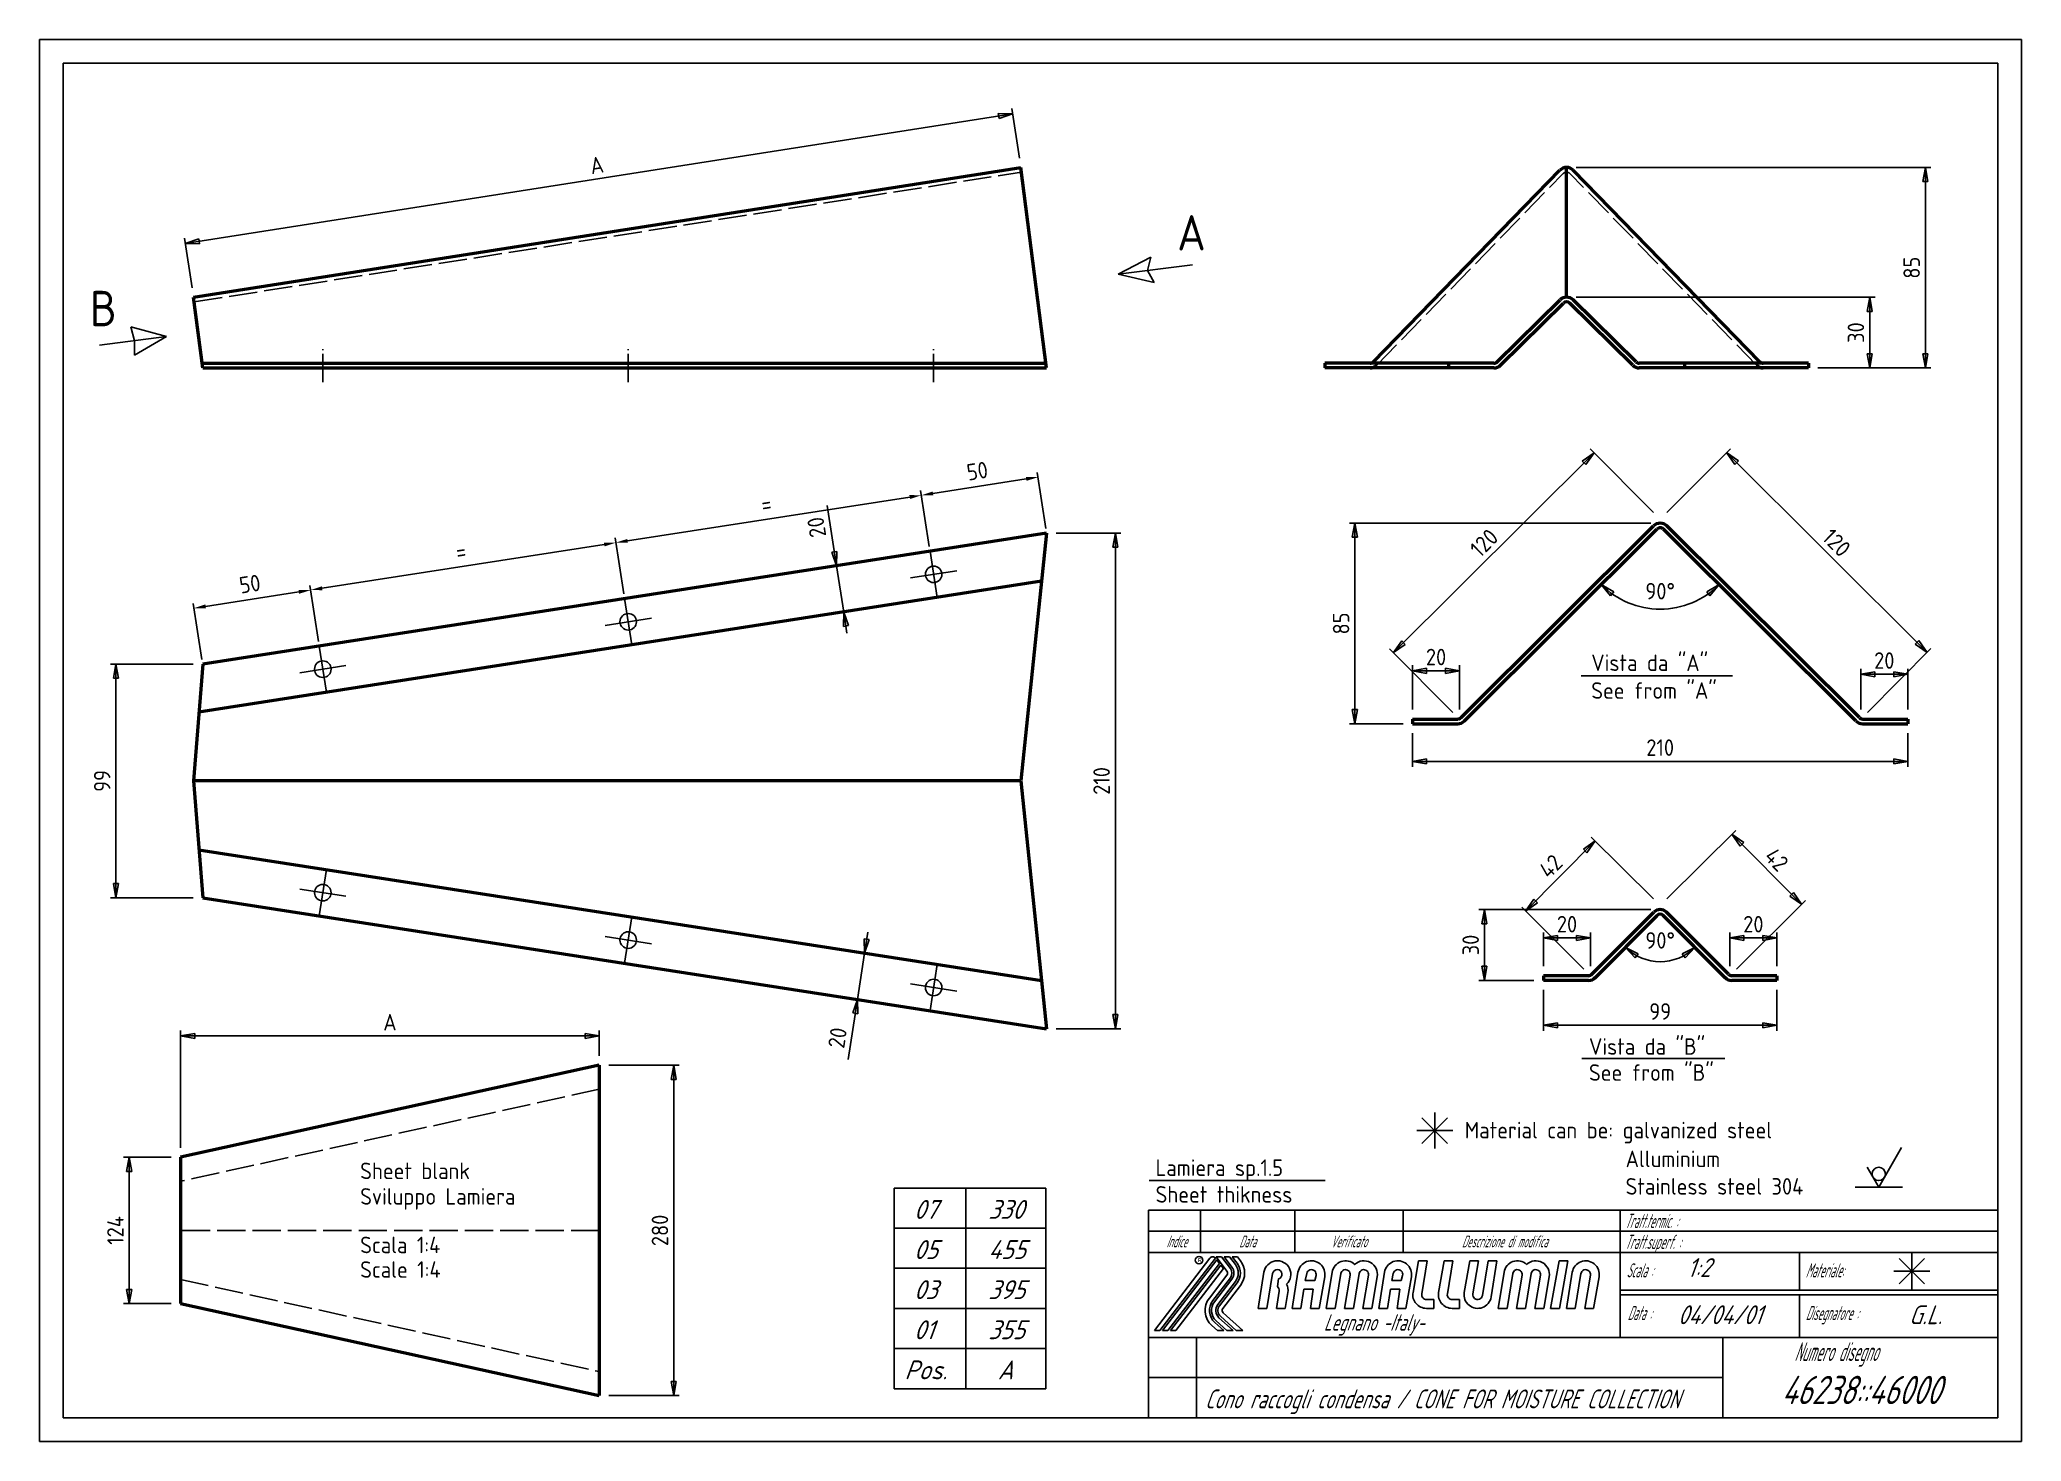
# Model space of a CAD drawing. Header units: millimetres. Extents: x 0 to 840, y 0 to 594.
import ezdxf
from ezdxf.enums import TextEntityAlignment as Align

# ---------------------------------------------------------------- set-up
doc = ezdxf.new("R2010")
doc.units = ezdxf.units.MM
doc.header["$LTSCALE"] = 2
for name, pattern in [('AM_ISO02W050', [7.5, 6, -1.5]), ('AM_ISO08W050', [18, 12, -1.5, 3, -1.5]), ('AM_ISO08W050x2', [9, 6, -0.75, 1.5, -0.75]), ('HIDDEN', [9.525, 6.35, -3.175])]:
    doc.linetypes.add(name, pattern=pattern)
doc.layers.add('4', color=7, linetype='Continuous')
for name, color, linetype, lineweight in [('AM_0', 7, 'Continuous', 50), ('AM_3', 6, 'AM_ISO02W050', 25), ('AM_5', 3, 'Continuous', 25), ('AM_7', 4, 'AM_ISO08W050', 25)]:
    doc.layers.add(name, color=color, linetype=linetype, lineweight=lineweight)
doc.styles.get("Standard").update_dxf_attribs({"font": 'ISOCP.SHX'})
doc.dimstyles.new('AM_ISO$0', dxfattribs={"dimscale": 2, "dimtxt": 3.5, "dimasz": 2.5, "dimexe": 1, "dimexo": 1, "dimgap": 1.5, "dimtad": 1, "dimdsep": 46, "dimtxsty": 'Standard', "dimcen": 0, "dimclrd": 256, "dimclre": 256, "dimclrt": 2, "dimadec": 0, "dimazin": 2, "dimtp": 0.1, "dimtm": 0.1, "dimtfac": 0.71, "dimtdec": 3, "dimtmove": 0, "dimatfit": 3, "dimfxl": 1, "dimlwd": -1, "dimlwe": -1, "dimarcsym": 1})

# ---------------------------------------------------------------- blocks, each defined once
blk = doc.blocks.new('*D3')
at = {"layer": 'AM_5', "transparency": 16777216}
for p, q in [((118.21, 339.01), (114.53, 362.73)), ((68.8, 331.34), (65.12, 355.06)), ((70.37, 353.85), (109.89, 359.98))]:
    blk.add_line(p, q, dxfattribs=at)
for points in [[(70.24, 354.67), (70.49, 353.03), (65.42, 353.08)], [(109.76, 360.81), (110.02, 359.16), (114.83, 360.75)]]:
    blk.add_solid(points, dxfattribs=at)
at = {"layer": 'Defpoints', "color": 0, "transparency": 16777216}
for p in [(114.83, 360.75), (118.51, 337.03), (69.11, 329.37)]:
    blk.add_point(p, dxfattribs=at)
at = {"layer": 'AM_5', "color": 2, "transparency": 16777216, "insert": (89.13, 363.34), "char_height": 7, "attachment_point": 5, "rotation": 8.82196}
blk.add_mtext('50', dxfattribs=at)
blk = doc.blocks.new('*D4')
at = {"layer": 'AM_5', "transparency": 16777216}
for p, q in [((239.35, 380.08), (119.77, 361.52)), ((247.67, 359.09), (243.98, 382.82)), ((118.21, 339.01), (114.53, 362.73))]:
    blk.add_line(p, q, dxfattribs=at)
for points in [[(239.22, 380.9), (239.48, 379.25), (244.29, 380.84)], [(119.65, 362.34), (119.9, 360.69), (114.83, 360.75)]]:
    blk.add_solid(points, dxfattribs=at)
at = {"layer": 'Defpoints', "color": 0, "transparency": 16777216}
for p in [(114.83, 360.75), (247.97, 357.12), (118.51, 337.03)]:
    blk.add_point(p, dxfattribs=at)
at = {"layer": 'AM_5', "color": 2, "transparency": 16777216, "insert": (178.56, 377.22), "char_height": 7, "attachment_point": 5, "rotation": 8.82196}
blk.add_mtext('=', dxfattribs=at)
blk = doc.blocks.new('*D5')
at = {"layer": 'AM_5', "transparency": 16777216}
for p, q in [((368.79, 400.17), (249.23, 381.61)), ((377.11, 379.18), (373.43, 402.91)), ((247.67, 359.09), (243.98, 382.82))]:
    blk.add_line(p, q, dxfattribs=at)
for points in [[(368.66, 400.99), (368.92, 399.34), (373.73, 400.93)], [(249.1, 382.43), (249.36, 380.79), (244.29, 380.84)]]:
    blk.add_solid(points, dxfattribs=at)
at = {"layer": 'Defpoints', "color": 0, "transparency": 16777216}
for p in [(244.29, 380.84), (377.42, 377.2), (247.97, 357.12)]:
    blk.add_point(p, dxfattribs=at)
at = {"layer": 'AM_5', "color": 2, "transparency": 16777216, "insert": (308.01, 397.31), "char_height": 7, "attachment_point": 5, "rotation": 8.82196}
blk.add_mtext('=', dxfattribs=at)
blk = doc.blocks.new('*D6')
at = {"layer": 'AM_5', "transparency": 16777216}
for p, q in [((418.22, 407.84), (378.67, 401.7)), ((426.53, 386.84), (422.85, 410.58)), ((377.11, 379.18), (373.43, 402.91))]:
    blk.add_line(p, q, dxfattribs=at)
for points in [[(418.09, 408.66), (418.34, 407.01), (423.16, 408.6)], [(378.55, 402.52), (378.8, 400.88), (373.73, 400.93)]]:
    blk.add_solid(points, dxfattribs=at)
at = {"layer": 'Defpoints', "color": 0, "transparency": 16777216}
for p in [(373.73, 400.93), (426.84, 384.87), (377.42, 377.2)]:
    blk.add_point(p, dxfattribs=at)
at = {"layer": 'AM_5', "color": 2, "transparency": 16777216, "insert": (397.45, 411.19), "char_height": 7, "attachment_point": 5, "rotation": 8.82196}
blk.add_mtext('50', dxfattribs=at)

msp = doc.modelspace()

# ---------------------------------------------------------------- linework, layer by layer
for centre in [(378.936, 367.411), (249.494, 347.312), (120.036, 327.227), (120.036, 232.507), (249.494, 212.422), (378.936, 192.323)]:
    msp.add_circle(centre, 3.5)
at = {"layer": '4', "color": 3, "linetype": 'Continuous'}
for p, q in [((840, 594), (0, 594)), ((0, 594), (0, 0)), ((840, 0), (840, 594)), ((830, 89.021), (470, 89.021)), ((496.084, 77.649), (472.525, 46.936)), ((498.372, 77.62), (474.829, 46.936)), ((498.925, 76.917), (475.909, 46.936)), ((498.66, 78.192), (500.964, 78.192)), ((503.263, 72.18), (498.66, 78.192)), ((500.076, 75.417), (498.925, 76.917)), ((504.719, 73.285), (500.964, 78.192)), ((502.056, 78.192), (504.348, 78.192)), ((505.404, 73.819), (502.056, 78.192)), ((506.849, 74.93), (504.348, 78.192)), ((505.44, 78.192), (507.733, 78.192)), ((507.537, 75.457), (505.44, 78.192)), ((508.983, 76.56), (507.733, 78.192)), ((500.076, 75.417), (478.213, 46.936)), ((500.617, 74.705), (479.305, 46.936)), ((501.768, 73.205), (481.597, 46.936)), ((495.812, 60.742), (503.262, 70.441)), ((504.716, 69.333), (497.263, 59.627)), ((505.4, 68.798), (497.951, 59.1)), ((506.845, 67.686), (499.394, 57.993)), ((501.768, 73.205), (500.617, 74.705)), ((500.075, 57.461), (507.531, 67.158)), ((508.973, 66.05), (501.523, 56.357)), ((830, 64.021), (670, 64.021)), ((830.001, 62.021), (670, 62.021)), ((498.094, 50.425), (501.948, 46.936)), ((498.673, 51.07), (503.233, 46.936)), ((499.898, 52.414), (505.956, 46.936)), ((500.471, 53.063), (507.24, 46.936)), ((501.7, 54.406), (509.964, 46.936)), ((474.829, 46.936), (472.525, 46.936)), ((478.213, 46.936), (475.909, 46.936)), ((481.597, 46.936), (479.305, 46.936)), ((496.871, 49.064), (499.225, 46.936)), ((501.948, 46.936), (499.225, 46.936)), ((505.956, 46.936), (503.233, 46.936)), ((509.964, 46.936), (507.24, 46.936)), ((470, 27.021), (713.509, 27.021)), ((0, 0), (840, 0))]:
    msp.add_line(p, q, dxfattribs=at)
at = {"layer": '4', "color": 7, "linetype": 'Continuous'}
for p, q in [((830, 584), (10, 584)), ((10, 584), (10, 10)), ((830, 10), (830, 584)), ((830.001, 98.021), (470, 98.021)), ((470, 98.021), (470, 10)), ((492, 98.021), (492, 80.021)), ((532, 98.021), (532, 80.021)), ((578, 98.021), (578, 80.021)), ((670, 98.021), (670, 80.021)), ((830, 80.021), (470, 80.021)), ((582.143, 63.091), (584.459, 76.511)), ((584.459, 76.511), (588.205, 76.511)), ((585.833, 62.447), (588.205, 76.511)), ((593.006, 63.089), (595.32, 76.511)), ((595.32, 76.511), (599.063, 76.511)), ((596.691, 62.447), (599.063, 76.511)), ((603.863, 63.091), (606.179, 76.511)), ((606.179, 76.511), (609.924, 76.511)), ((607.552, 62.447), (609.924, 76.511)), ((611.528, 61.784), (613.955, 76.511)), ((613.955, 76.511), (617.701, 76.511)), ((615.227, 61.193), (617.701, 76.511)), ((644.075, 76.511), (640.475, 56.355)), ((644.075, 76.511), (647.82, 76.511)), ((647.82, 76.511), (644.22, 56.355)), ((670, 80.021), (670, 44.021)), ((746, 80.021), (746, 64.021)), ((518.917, 71.674), (516.444, 56.355)), ((522.617, 71.083), (520.187, 56.355)), ((525.176, 68.824), (524.669, 65.575)), ((533.376, 71.673), (530.905, 56.355)), ((537.091, 71.174), (536.448, 68.14)), ((540.479, 68.14), (536.448, 68.14)), ((541.017, 70.259), (540.479, 68.14)), ((544.74, 69.775), (542.424, 56.355)), ((547.839, 71.674), (545.363, 56.355)), ((551.535, 71.083), (549.108, 56.355)), ((555.512, 70.42), (553.14, 56.355)), ((559.312, 71.083), (556.883, 56.355)), ((563.288, 70.42), (560.916, 56.355)), ((566.977, 69.775), (564.659, 56.355)), ((570.072, 71.673), (567.601, 56.355)), ((573.788, 71.174), (573.144, 68.14)), ((577.175, 68.14), (573.144, 68.14)), ((577.713, 70.259), (577.175, 68.14)), ((581.436, 69.775), (579.12, 56.355)), ((620.715, 71.674), (618.24, 56.355)), ((624.412, 71.083), (621.983, 56.355)), ((628.388, 70.42), (626.016, 56.355)), ((632.181, 71.083), (629.759, 56.355)), ((636.167, 70.419), (633.79, 56.355)), ((639.852, 69.775), (637.536, 56.355)), ((649.638, 71.675), (647.159, 56.355)), ((653.331, 71.083), (650.905, 56.355)), ((657.308, 70.42), (654.936, 56.355)), ((660.993, 69.777), (658.679, 56.355)), ((525.395, 63.686), (524.22, 56.355)), ((529.086, 63.053), (527.963, 56.355)), ((535.848, 64.427), (534.648, 56.355)), ((539.879, 64.427), (535.848, 64.427)), ((539.879, 64.427), (538.679, 56.355)), ((572.544, 64.427), (571.344, 56.355)), ((576.575, 64.427), (572.544, 64.427)), ((576.575, 64.427), (575.375, 56.355)), ((587.82, 60.096), (590.979, 60.096)), ((590.979, 60.096), (590.979, 56.355)), ((598.679, 60.096), (601.84, 60.096)), ((601.84, 60.096), (601.84, 56.355)), ((746, 62.021), (746, 44.021)), ((520.187, 56.355), (516.444, 56.355)), ((524.22, 56.355), (527.963, 56.355)), ((530.905, 56.355), (534.648, 56.355)), ((538.679, 56.355), (542.424, 56.355)), ((545.363, 56.355), (549.108, 56.355)), ((553.14, 56.355), (556.883, 56.355)), ((560.916, 56.355), (564.659, 56.355)), ((567.601, 56.355), (571.344, 56.355)), ((575.375, 56.355), (579.12, 56.355)), ((587.82, 56.355), (590.979, 56.355)), ((598.679, 56.355), (601.84, 56.355)), ((618.24, 56.355), (621.983, 56.355)), ((626.016, 56.355), (629.759, 56.355)), ((633.79, 56.355), (637.536, 56.355)), ((640.475, 56.355), (644.22, 56.355)), ((647.159, 56.355), (650.905, 56.355)), ((654.936, 56.355), (658.679, 56.355)), ((830, 44.021), (470, 44.021)), ((490.4, 10.021), (490.4, 44.021)), ((713.509, 44.021), (713.509, 10.021)), ((10, 10), (830, 10))]:
    msp.add_line(p, q, dxfattribs=at)
at = {"layer": '4', "color": 3, "linetype": 'Continuous'}
msp.add_circle((491.46, 76.777), 1.593, dxfattribs=at)
for centre, radius, start, end in [((497.221, 76.777), 1.433, 37.0199, 142.98), ((502.129, 71.311), 8.633, 322.454, 37.4451), ((502.129, 71.311), 1.429, 322.471, 37.437), ((502.14, 71.311), 3.248, 322.481, 37.4257), ((502.129, 71.311), 4.125, 322.479, 37.4362), ((502.129, 71.311), 5.948, 322.454, 37.471), ((502.129, 71.311), 6.814, 322.445, 37.4711), ((502.668, 55.477), 8.644, 142.447, 227.885), ((502.668, 55.477), 6.814, 142.481, 227.842), ((502.668, 55.477), 5.948, 142.472, 227.803), ((502.668, 55.477), 4.129, 142.454, 227.876), ((502.656, 55.477), 3.255, 142.445, 227.849), ((502.668, 55.477), 1.444, 142.454, 227.902)]:
    msp.add_arc(centre, radius, start, end, dxfattribs=at)
at = {"layer": '4', "color": 7, "linetype": 'Continuous'}
for centre, radius, start, end in [((524.605, 70.755), 5.761, 313.405, 170.827), ((539.063, 70.755), 5.761, 350.208, 170.835), ((553.524, 70.755), 5.759, 47.375, 170.82), ((561.301, 70.755), 5.761, 350.199, 132.556), ((575.759, 70.755), 5.761, 350.208, 170.835), ((626.401, 70.755), 5.759, 47.375, 170.82), ((634.175, 70.755), 5.761, 350.208, 132.556), ((655.32, 70.755), 5.756, 350.218, 170.81), ((524.605, 70.755), 2.014, 286.495, 170.628), ((539.063, 70.755), 2.016, 345.758, 168.018), ((553.524, 70.755), 2.016, 350.428, 170.643), ((561.301, 70.755), 2.016, 350.428, 170.634), ((575.759, 70.755), 2.016, 345.758, 168.018), ((626.401, 70.755), 2.016, 350.428, 170.634), ((634.175, 70.755), 2.02, 350.409, 170.661), ((655.32, 70.755), 2.016, 350.428, 170.643), ((523.405, 64.005), 2.016, 350.897, 51.1434), ((523.405, 64.005), 5.761, 350.481, 26.4345), ((587.82, 62.111), 5.761, 170.208, 270), ((587.82, 62.111), 2.016, 170.428, 270), ((598.679, 62.111), 5.756, 170.218, 270), ((598.679, 62.111), 2.016, 170.428, 270), ((609.54, 62.111), 5.761, 170.208, 350.827), ((609.54, 62.111), 2.016, 170.428, 350.643)]:
    msp.add_arc(centre, radius, start, end, dxfattribs=at)
at = {"layer": 'AM_0', "color": 7, "linetype": 'Continuous'}
for p, q in [((65.268, 484.857), (415.968, 539.857)), ((426.84, 454.857), (415.968, 539.857)), ((565.326, 457.447), (644.403, 538.677)), ((647.24, 484.857), (647.24, 539.857)), ((729.153, 457.447), (650.077, 538.677)), ((69.105, 454.857), (65.268, 484.857)), ((617.824, 457.434), (644.511, 483.781)), ((619.229, 456.011), (645.916, 482.358)), ((675.25, 456.011), (648.564, 482.358)), ((676.656, 457.434), (649.969, 483.781)), ((68.849, 456.857), (426.584, 456.857)), ((69.105, 454.857), (426.84, 454.857)), ((544.74, 456.857), (544.74, 454.857)), ((616.419, 456.857), (544.74, 456.857)), ((616.419, 454.857), (544.74, 454.857)), ((597.24, 456.857), (597.24, 454.857)), ((749.74, 456.857), (678.061, 456.857)), ((749.74, 454.857), (678.061, 454.857)), ((697.24, 456.857), (697.24, 454.857)), ((749.74, 456.857), (749.74, 454.857)), ((602.496, 306.689), (684.071, 387.917)), ((603.93, 305.319), (685.49, 386.507)), ((769.887, 305.319), (688.327, 386.507)), ((771.322, 306.687), (689.745, 387.917)), ((426.84, 384.867), (69.105, 329.367)), ((426.84, 384.867), (415.968, 279.867)), ((424.676, 364.463), (67.545, 309.036)), ((69.105, 329.367), (65.268, 279.867)), ((581.908, 306.097), (601.076, 306.097)), ((581.908, 306.097), (581.908, 304.097)), ((581.908, 304.097), (601.076, 304.097)), ((772.74, 306.097), (791.908, 306.097)), ((772.74, 304.097), (791.908, 304.097)), ((791.908, 306.097), (791.908, 304.097)), ((415.968, 279.867), (65.268, 279.867)), ((65.268, 279.867), (69.105, 230.367)), ((415.968, 279.867), (426.84, 174.867)), ((67.545, 250.698), (424.676, 195.271)), ((69.105, 230.367), (426.84, 174.867)), ((657.993, 197.92), (684.179, 224.267)), ((659.398, 196.496), (685.584, 222.844)), ((714.419, 196.496), (688.232, 222.844)), ((715.824, 197.92), (689.638, 224.267)), ((656.587, 197.343), (637.408, 197.343)), ((637.408, 197.343), (637.408, 195.343)), ((656.587, 195.343), (637.408, 195.343)), ((736.408, 197.343), (717.229, 197.343)), ((736.408, 195.343), (717.229, 195.343)), ((736.408, 197.343), (736.408, 195.343)), ((237.236, 159.389), (59.736, 120.389)), ((237.236, 159.389), (237.236, 19.389)), ((59.736, 120.389), (59.736, 58.389)), ((59.736, 58.389), (237.236, 19.389))]:
    msp.add_line(p, q, dxfattribs=at)
for centre, radius, start, end in [((647.24, 535.857), 4, 44.8269, 135.173), ((647.24, 480.857), 4, 46.9749, 133.025), ((647.24, 480.857), 2, 46.9749, 133.025), ((563.908, 458.857), 2, 270, 315.173), ((616.419, 458.857), 2, 270, 314.634), ((616.419, 458.857), 4, 270, 314.634), ((678.061, 458.857), 4, 225.366, 270), ((678.061, 458.857), 2, 225.366, 270), ((730.572, 458.857), 2, 224.827, 270), ((686.908, 385.097), 4, 44.8269, 135.173), ((686.908, 385.097), 2, 44.8269, 135.173), ((601.076, 308.097), 2, 270, 315.231), ((601.076, 308.097), 4, 270, 315.173), ((772.74, 308.097), 4, 224.827, 270), ((772.74, 308.097), 2, 224.827, 270), ((686.908, 221.343), 4, 46.9749, 133.025), ((686.908, 221.343), 2, 46.9749, 133.025), ((656.587, 199.343), 2, 270, 314.634), ((656.587, 199.343), 4, 270, 314.634), ((717.229, 199.343), 4, 225.366, 270), ((717.229, 199.343), 2, 225.366, 270)]:
    msp.add_arc(centre, radius, start, end, dxfattribs=at)
at = {"layer": 'AM_0', "color": 3, "linetype": 'HIDDEN'}
for centre, start, end in [((563.908, 458.857), 270, 315.173), ((730.572, 458.857), 224.827, 270)]:
    msp.add_arc(centre, 4, start, end, dxfattribs=at)
at = {"layer": 'AM_3'}
for p, q in [((65.522, 482.873), (416.222, 537.873)), ((566.761, 456.079), (645.821, 537.267)), ((727.719, 456.079), (648.658, 537.267)), ((237.236, 149.218), (59.736, 110.218)), ((237.236, 89.389), (59.736, 89.389)), ((59.736, 68.56), (237.236, 29.56))]:
    msp.add_line(p, q, dxfattribs=at)
msp.add_arc((647.24, 535.857), 2, 44.8269, 135.173, dxfattribs=at)
at = {"layer": 'AM_5', "color": 3, "linetype": 'Continuous'}
for p, q in [((415.348, 543.809), (412.047, 564.861)), ((61.708, 507.555), (412.408, 562.555)), ((406.648, 560.559), (406.313, 562.693)), ((406.313, 562.693), (412.408, 562.555)), ((412.408, 562.555), (406.648, 560.559)), ((651.24, 539.857), (801.666, 539.857)), ((798.253, 533.857), (799.333, 539.857)), ((799.333, 539.857), (800.413, 533.857)), ((799.333, 454.857), (799.333, 539.857)), ((800.413, 533.857), (798.253, 533.857)), ((64.648, 488.809), (61.347, 509.861)), ((61.708, 507.555), (67.468, 509.552)), ((67.803, 507.418), (61.708, 507.555)), ((67.468, 509.552), (67.803, 507.418)), ((651.24, 484.857), (778.047, 484.857)), ((774.634, 478.857), (775.714, 484.857)), ((776.794, 478.857), (774.634, 478.857)), ((775.714, 484.857), (776.794, 478.857)), ((775.714, 454.857), (775.714, 484.857)), ((753.74, 454.857), (801.666, 454.857)), ((753.74, 454.857), (778.047, 454.857)), ((775.714, 454.857), (774.634, 460.857)), ((774.634, 460.857), (776.794, 460.857)), ((776.794, 460.857), (775.714, 454.857)), ((799.333, 454.857), (798.253, 460.857)), ((798.253, 460.857), (800.413, 460.857)), ((800.413, 460.857), (799.333, 454.857)), ((684.086, 393.577), (657.221, 420.556)), ((689.731, 393.577), (716.685, 420.646)), ((658.867, 418.903), (573.861, 334.258)), ((653.854, 415.435), (658.867, 418.903)), ((655.378, 413.904), (653.854, 415.435)), ((658.867, 418.903), (655.378, 413.904)), ((715.039, 418.993), (720.052, 415.524)), ((718.528, 413.994), (715.039, 418.993)), ((715.039, 418.993), (800.045, 334.348)), ((720.052, 415.524), (718.528, 413.994)), ((337.779, 371.05), (333.822, 396.544)), ((682.908, 389.097), (555.151, 389.097)), ((556.405, 383.097), (557.485, 389.097)), ((557.485, 389.097), (558.565, 383.097)), ((557.485, 304.097), (557.485, 389.097)), ((430.84, 384.867), (458.305, 384.867)), ((454.892, 378.867), (455.972, 384.867)), ((457.052, 378.867), (454.892, 378.867)), ((455.972, 384.867), (457.052, 378.867)), ((455.972, 384.867), (455.972, 174.867)), ((558.565, 383.097), (556.405, 383.097)), ((335.791, 376.813), (337.926, 377.144)), ((337.779, 371.05), (335.791, 376.813)), ((337.926, 377.144), (337.779, 371.05)), ((340.821, 351.449), (337.779, 371.05)), ((661.922, 363.047), (667.199, 359.994)), ((665.804, 358.346), (661.922, 363.047)), ((706.618, 359.994), (711.895, 363.047)), ((711.895, 363.047), (708.013, 358.346)), ((667.199, 359.994), (665.804, 358.346)), ((708.013, 358.346), (706.618, 359.994)), ((340.674, 345.354), (340.821, 351.449)), ((342.808, 345.685), (340.674, 345.354)), ((340.821, 351.449), (342.808, 345.685)), ((342.201, 342.555), (340.821, 351.449)), ((573.861, 334.258), (577.351, 339.257)), ((578.875, 337.726), (573.861, 334.258)), ((577.351, 339.257), (578.875, 337.726)), ((774.737, 308.932), (801.691, 336.001)), ((795.031, 337.816), (796.555, 339.347)), ((800.045, 334.348), (795.031, 337.816)), ((796.555, 339.347), (800.045, 334.348)), ((65.105, 329.367), (30.017, 329.367)), ((31.271, 323.367), (32.351, 329.367)), ((32.351, 329.367), (33.431, 323.367)), ((32.351, 329.367), (32.351, 230.367)), ((599.08, 308.932), (572.215, 335.911)), ((581.908, 310.097), (581.908, 328.87)), ((581.908, 326.537), (587.908, 327.617)), ((587.908, 327.617), (587.908, 325.457)), ((595.902, 325.457), (595.902, 327.617)), ((595.902, 327.617), (601.902, 326.537)), ((601.902, 310.097), (601.902, 328.87)), ((33.431, 323.367), (31.271, 323.367)), ((587.908, 325.457), (581.908, 326.537)), ((581.908, 326.537), (601.902, 326.537)), ((601.902, 326.537), (595.902, 325.457)), ((653.369, 324.347), (717.605, 324.347)), ((771.914, 310.097), (771.914, 327.381)), ((771.914, 325.048), (777.914, 326.128)), ((777.914, 323.968), (771.914, 325.048)), ((791.908, 325.048), (771.914, 325.048)), ((777.914, 326.128), (777.914, 323.968)), ((785.908, 323.968), (785.908, 326.128)), ((785.908, 326.128), (791.908, 325.048)), ((791.908, 325.048), (785.908, 323.968)), ((791.908, 310.097), (791.908, 327.381)), ((577.908, 304.097), (555.151, 304.097)), ((557.485, 304.097), (556.405, 310.097)), ((556.405, 310.097), (558.565, 310.097)), ((558.565, 310.097), (557.485, 304.097)), ((581.908, 300.097), (581.908, 285.816)), ((791.908, 300.097), (791.908, 285.816)), ((581.908, 288.149), (587.908, 289.229)), ((587.908, 287.069), (581.908, 288.149)), ((791.908, 288.149), (581.908, 288.149)), ((587.908, 289.229), (587.908, 287.069)), ((785.908, 287.069), (785.908, 289.229)), ((785.908, 289.229), (791.908, 288.149)), ((791.908, 288.149), (785.908, 287.069)), ((659.341, 254.412), (629.852, 224.741)), ((654.346, 250.917), (659.341, 254.412)), ((659.341, 254.412), (655.878, 249.395)), ((684.071, 229.833), (657.686, 256.057)), ((689.745, 229.833), (718.993, 258.902)), ((717.338, 257.257), (722.334, 253.763)), ((720.802, 252.24), (717.338, 257.257)), ((746.827, 227.587), (717.338, 257.257)), ((722.334, 253.763), (720.802, 252.24)), ((655.878, 249.395), (654.346, 250.917)), ((32.351, 230.367), (31.271, 236.367)), ((31.271, 236.367), (33.431, 236.367)), ((33.431, 236.367), (32.351, 230.367)), ((65.105, 230.367), (30.017, 230.367)), ((629.852, 224.741), (633.316, 229.758)), ((634.848, 228.236), (629.852, 224.741)), ((633.316, 229.758), (634.848, 228.236)), ((719.234, 200.163), (748.482, 229.232)), ((741.832, 231.081), (743.364, 232.604)), ((746.827, 227.587), (741.832, 231.081)), ((743.364, 232.604), (746.827, 227.587)), ((682.908, 225.343), (610.08, 225.343)), ((611.334, 219.343), (612.414, 225.343)), ((613.494, 219.343), (611.334, 219.343)), ((612.414, 225.343), (613.494, 219.343)), ((612.414, 225.343), (612.414, 195.343)), ((654.582, 200.163), (628.197, 226.386)), ((349.683, 206.91), (349.536, 213.004)), ((349.536, 213.004), (351.67, 212.673)), ((351.063, 215.803), (349.683, 206.91)), ((351.67, 212.673), (349.683, 206.91)), ((637.408, 201.343), (637.408, 215.652)), ((637.408, 213.318), (643.408, 214.398)), ((643.408, 212.238), (637.408, 213.318)), ((637.408, 213.318), (657.419, 213.318)), ((643.408, 214.398), (643.408, 212.238)), ((651.419, 212.238), (651.419, 214.398)), ((651.419, 214.398), (657.419, 213.318)), ((657.419, 213.318), (651.419, 212.238)), ((657.419, 201.343), (657.419, 215.652)), ((716.397, 201.343), (716.397, 215.652)), ((716.397, 213.318), (722.397, 214.398)), ((722.397, 212.238), (716.397, 213.318)), ((736.408, 213.318), (716.397, 213.318)), ((722.397, 214.398), (722.397, 212.238)), ((730.408, 212.238), (730.408, 214.398)), ((730.408, 214.398), (736.408, 213.318)), ((736.408, 213.318), (730.408, 212.238)), ((736.408, 201.343), (736.408, 215.652)), ((349.683, 206.91), (346.641, 187.309)), ((672.173, 209.35), (677.635, 206.642)), ((676.348, 204.908), (672.173, 209.35)), ((677.635, 206.642), (676.348, 204.908)), ((696.182, 206.642), (701.644, 209.35)), ((697.469, 204.908), (696.182, 206.642)), ((701.644, 209.35), (697.469, 204.908)), ((633.408, 195.343), (610.08, 195.343)), ((612.414, 195.343), (611.334, 201.343)), ((611.334, 201.343), (613.494, 201.343)), ((613.494, 201.343), (612.414, 195.343)), ((346.641, 187.309), (342.684, 161.815)), ((344.653, 181.546), (346.641, 187.309)), ((346.641, 187.309), (346.788, 181.215)), ((637.408, 191.343), (637.408, 174.012)), ((736.408, 191.343), (736.408, 174.012)), ((346.788, 181.215), (344.653, 181.546)), ((455.972, 174.867), (454.892, 180.867)), ((454.892, 180.867), (457.052, 180.867)), ((457.052, 180.867), (455.972, 174.867)), ((637.408, 176.345), (643.408, 177.425)), ((643.408, 177.425), (643.408, 175.265)), ((730.408, 175.265), (730.408, 177.425)), ((730.408, 177.425), (736.408, 176.345)), ((59.736, 124.389), (59.736, 174.117)), ((59.736, 171.783), (65.736, 172.863)), ((65.736, 170.703), (59.736, 171.783)), ((237.236, 171.783), (59.736, 171.783)), ((65.736, 172.863), (65.736, 170.703)), ((231.236, 170.703), (231.236, 172.863)), ((231.236, 172.863), (237.236, 171.783)), ((237.236, 171.783), (231.236, 170.703)), ((237.236, 163.389), (237.236, 174.117)), ((430.84, 174.867), (458.305, 174.867)), ((643.408, 175.265), (637.408, 176.345)), ((736.408, 176.345), (637.408, 176.345)), ((736.408, 176.345), (730.408, 175.265)), ((653.719, 162.227), (714.331, 162.227)), ((241.236, 159.389), (271.106, 159.389)), ((267.693, 153.389), (268.773, 159.389)), ((269.853, 153.389), (267.693, 153.389)), ((268.773, 159.389), (269.853, 153.389)), ((268.773, 159.389), (268.773, 19.389)), ((55.736, 120.389), (35.613, 120.389)), ((36.866, 114.389), (37.946, 120.389)), ((37.946, 120.389), (39.026, 114.389)), ((37.946, 120.389), (37.946, 58.389)), ((779.544, 107.732), (789.239, 124.524)), ((39.026, 114.389), (36.866, 114.389)), ((470.25, 110.489), (544.899, 110.489)), ((779.544, 107.732), (774.696, 116.128)), ((362.147, 107.328), (426.547, 107.328)), ((769.544, 107.732), (789.569, 107.732)), ((362.147, 90.328), (426.547, 90.328)), ((362.147, 73.328), (426.547, 73.328)), ((37.946, 58.389), (36.866, 64.389)), ((36.866, 64.389), (39.026, 64.389)), ((39.026, 64.389), (37.946, 58.389)), ((55.736, 58.389), (35.613, 58.389)), ((362.147, 56.328), (426.547, 56.328)), ((268.773, 19.389), (267.693, 25.389)), ((267.693, 25.389), (269.853, 25.389)), ((269.853, 25.389), (268.773, 19.389)), ((241.236, 19.389), (271.106, 19.389))]:
    msp.add_line(p, q, dxfattribs=at)
at = {"layer": 'AM_5', "color": 7, "linetype": 'Continuous'}
for p, q in [((457.176, 494.567), (470.973, 501.821)), ((488.727, 498.602), (457.176, 494.567)), ((470.973, 501.821), (469.555, 496.15)), ((472.354, 491.019), (469.555, 496.15)), ((457.176, 494.567), (472.354, 491.019)), ((53.74, 468.137), (38.651, 472.329)), ((38.651, 472.329), (40.259, 466.413)), ((53.74, 468.137), (25.344, 464.505)), ((53.74, 468.137), (40.191, 460.283)), ((40.191, 460.283), (40.259, 466.413)), ((362.147, 107.328), (362.147, 22.307)), ((392.547, 22.328), (392.547, 107.328)), ((426.547, 22.307), (426.547, 107.328)), ((362.147, 39.328), (426.547, 39.328)), ((362.147, 22.307), (426.547, 22.307))]:
    msp.add_line(p, q, dxfattribs=at)
at = {"layer": 'AM_5', "color": 2, "linetype": 'Continuous'}
for p, q in [((585.942, 137.066), (596.736, 126.272)), ((585.942, 126.272), (596.736, 137.066)), ((591.339, 139.302), (591.339, 124.036)), ((583.706, 131.669), (598.972, 131.669)), ((788.195, 77.486), (798.989, 66.691)), ((788.195, 66.691), (798.989, 77.486)), ((793.592, 79.721), (793.592, 64.456)), ((785.959, 72.089), (801.225, 72.089))]:
    msp.add_line(p, q, dxfattribs=at)
at = {"layer": 'AM_5', "color": 3, "linetype": 'Continuous'}
msp.add_circle((779.544, 113.329), 2.799, dxfattribs=at)
for centre, radius, start, end in [((686.908, 387.919), 35.256, 224.869, 315.131), ((686.908, 224.176), 20.903, 225.176, 314.824)]:
    msp.add_arc(centre, radius, start, end, dxfattribs=at)
at = {"layer": 'AM_7', "linetype": 'AM_ISO08W050x2'}
for p, q in [((120.036, 448.857), (120.036, 462.857)), ((249.493, 448.857), (249.493, 462.857)), ((378.936, 448.857), (378.936, 462.857))]:
    msp.add_line(p, q, dxfattribs=at)
at = {"layer": 'AM_7'}
for p, q in [((377.414, 377.217), (380.459, 357.6)), ((369.128, 365.889), (388.744, 368.934)), ((247.972, 357.12), (251.017, 337.503)), ((239.686, 345.789), (259.303, 348.834)), ((118.514, 337.035), (121.558, 317.419)), ((110.228, 325.705), (129.844, 328.749)), ((118.514, 222.699), (121.558, 242.315)), ((110.228, 234.029), (129.844, 230.985)), ((247.972, 202.614), (251.017, 222.231)), ((239.686, 213.945), (259.303, 210.9)), ((377.414, 182.517), (380.459, 202.134)), ((369.128, 193.845), (388.744, 190.8))]:
    msp.add_line(p, q, dxfattribs=at)

# ---------------------------------------------------------------- texts
at = {"layer": '4', "color": 1, "linetype": 'Continuous', "oblique": 20, "width": 0.5}
for s, p in [('Tratt.termic. :', (671.944, 90.421)), ('Tratt.superf. :', (671.929, 81.531))]:
    msp.add_text(s, height=6, dxfattribs=at).set_placement(p)
for s, p in [('Indice', (482, 82.221)), ('Data', (512, 82.221)), ('Verificato', (555, 82.221)), ('Descrizione di modifica', (621, 82.221))]:
    msp.add_text(s, height=5, dxfattribs=at).set_placement(p, align=Align.CENTER)
at = {"layer": '4', "color": 3, "linetype": 'Continuous'}
msp.add_text('R', height=1.728, dxfattribs=at).set_placement((490.968, 75.924))
at = {"layer": '4', "color": 2, "linetype": 'Continuous', "oblique": 20}
for s, width, p in [('1:2', 0.9, (698.393, 69.648)), ('04/04/01', 0.9, (694.393, 49.648)), ('G.L.', 0.9, (792.374, 49.642)), ('Cono raccogli condensa / CONE FOR MOISTURE COLLECTION', 0.75, (493.946, 13.971))]:
    msp.add_text(s, height=8, dxfattribs=dict(at, width=width)).set_placement(p)
at = {"layer": '4', "color": 3, "linetype": 'Continuous', "oblique": 20}
for s, height, width, p in [('Scala :', 6, 0.5, (672.61, 69.489)), ('Materiale:', 6, 0.5, (748.553, 69.489)), ('Legnano -Italy-', 7, 0.7, (544.325, 46.905)), ('Data :', 6, 0.5, (673.074, 51.38)), ('Disegnatore :', 6, 0.5, (748.555, 51.376)), ('Numero disegno', 8, 0.5, (743.769, 34.008))]:
    msp.add_text(s, height=height, dxfattribs=dict(at, width=width)).set_placement(p)
at = {"layer": '4', "color": 7, "linetype": 'Continuous', "oblique": 20, "width": 0.8}
msp.add_text('46238::46000', height=12, dxfattribs=at).set_placement((771.903, 15.771), align=Align.CENTER)
at = {"layer": 'AM_5', "color": 2, "linetype": 'Continuous'}
for s, rotation, p in [('A', 8.91305, (236.697, 537.361)), ('85', 90, (796.999, 497.357)), ('30', 90, (773.38, 469.857)), ('20', 98.822, (332.804, 387.886)), ('120', 44.878, (614.718, 378.234)), ('120', 315.122, (759.188, 378.324)), ('85', 90, (555.151, 346.597)), ('99', 90, (30.017, 279.867)), ('210', 90, (453.639, 279.867)), ('42', 45.1755, (642.942, 241.221)), ('42', 314.824, (733.738, 244.067)), ('30', 90, (610.08, 210.343)), ('20', 81.178, (341.666, 170.473)), ('124', 90, (35.613, 89.389)), ('280', 90, (266.439, 89.389))]:
    msp.add_text(s, height=7, rotation=rotation, dxfattribs=at).set_placement(p, align=Align.CENTER)
for s, height, p in [('A', 15, (482.178, 504.664)), ('B', 15, (21.256, 472.562)), ('Vista da "A"', 7, (657.699, 326.457)), ('See from "A"', 7, (657.699, 314.676)), ('Vista da "B"', 7, (656.731, 163.822)), ('See from "B"', 7, (656.731, 152.792)), ('Material can be: galvanized steel', 7, (604.039, 128.395)), ('Sheet blank', 7, (135.879, 111.118)), ('Lamiera sp.1.5', 7, (473.033, 112.471)), ('Alluminium', 7, (672.261, 116.197)), ('Stainless steel 304', 7, (672.261, 104.553)), ('Sviluppo Lamiera', 7, (135.879, 100.301)), ('Sheet thikness', 7, (473.033, 101.161)), ('Scala 1:4', 7, (135.879, 79.731)), ('Scale 1:4', 7, (135.879, 69.315))]:
    msp.add_text(s, height=height, dxfattribs=at).set_placement(p)
for s, p in [('90%%d', (686.908, 356.784)), ('20', (591.905, 328.87)), ('20', (781.911, 327.381)), ('210', (686.908, 290.482)), ('20', (647.414, 215.652)), ('20', (726.403, 215.652)), ('90%%d', (686.908, 208.786)), ('99', (686.908, 178.679)), ('A', (148.486, 174.117))]:
    msp.add_text(s, height=7, dxfattribs=at).set_placement(p, align=Align.CENTER)
at = {"layer": 'AM_5', "color": 7, "linetype": 'Continuous', "oblique": 20}
for s, p in [('07', (370.539, 94.278)), ('05', (370.539, 77.278)), ('03', (370.539, 60.278)), ('01', (370.539, 43.278)), ('Pos.', (366.539, 26.277)), ('A', (406.094, 26.277))]:
    msp.add_text(s, height=8, dxfattribs=at).set_placement(p)
at = {"layer": 'AM_5', "color": 3, "linetype": 'Continuous', "oblique": 20}
for s, p in [('330', (402.094, 94.278)), ('455', (402.094, 77.278)), ('395', (402.094, 60.278)), ('355', (402.094, 43.278))]:
    msp.add_text(s, height=8, dxfattribs=at).set_placement(p)

# ---------------------------------------------------------------- dimensions: what is measured, and where the dimension line sits
at = {"layer": 'AM_5'}
for base, p1, p2, override, picture, middle in [((373.733, 400.933), (426.84, 384.867), (377.417, 377.199), {"dimdec": 1, "dimtix": 1}, '*D6', (397.448, 411.191)), ((114.833, 360.751), (69.105, 329.367), (118.514, 337.032), {"dimtix": 1}, '*D3', (89.132, 363.34))]:
    dim = msp.add_linear_dim(base=base, p1=p1, p2=p2, angle=8.82196, dimstyle='AM_ISO$0', override=override, dxfattribs=at)
    dim.commit()
    dim.dimension.update_dxf_attribs({"geometry": picture, "text_midpoint": middle})
for base, p1, p2, picture, middle in [((244.29, 380.843), (377.417, 377.199), (247.973, 357.117), '*D5', (308.015, 397.311)), ((114.833, 360.751), (247.973, 357.117), (118.514, 337.032), '*D4', (178.565, 377.22))]:
    dim = msp.add_linear_dim(base=base, p1=p1, p2=p2, angle=8.82196, text='=', dimstyle='AM_ISO$0', override={"dimtix": 1}, dxfattribs=at)
    dim.commit()
    dim.dimension.update_dxf_attribs({"geometry": picture, "text_midpoint": middle})

doc.saveas('drawing.dxf')
